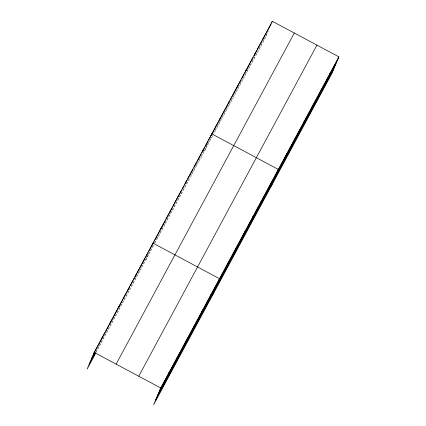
<?xml version="1.0" encoding="UTF-8"?>
<svg xmlns="http://www.w3.org/2000/svg" width="426" height="426" viewBox="0 0 426 426"><rect width="100%" height="100%" fill="white"/><g stroke="black" fill="none" stroke-linecap="round" stroke-linejoin="round"><path stroke-width="0.32" stroke-dasharray="2.13 1.6" d="M145.9 259.876L148.994 252.543M204.698 150.607L207.797 143.28M268.38 30.699L265.281 38.031L213.974 133.375M95.988 351.583L97.229 349.272M97.543 348.692L139.233 271.224M139.542 270.648L153.232 245.206M154.478 242.895L156.342 239.428M156.656 238.848L164.745 223.815M165.054 223.24L189.943 176.987M190.566 175.831L206.434 146.347M206.743 145.772L212.308 135.431M213.543 133.136L241.361 81.441M241.67 80.865L250.014 65.359M250.323 64.784L267.326 33.191M96.122 352.377L154.297 244.263M154.92 243.108L213.351 134.525"/><path stroke-width="0.64" d="M338.899 56.86L160.719 387.969L153.653 404.7L331.833 73.591L338.899 56.86L272.347 21.3L94.167 352.408L87.101 369.14L95.499 353.532M101.692 338.867L102.565 336.801M110.094 323.259L110.968 321.193M118.492 307.652L119.365 305.58M126.895 292.039L127.768 289.973M135.292 276.431L136.166 274.365M143.913 260.307L144.568 258.752M152.093 245.211L152.966 243.145L219.518 278.705L212.452 295.431M160.49 229.603L161.369 227.537M169.111 213.474L169.766 211.924M178.164 196.317L172.935 206.477M186.567 180.704L185.693 182.775L187.248 179.884M194.964 165.096L194.091 167.162L196.583 162.54M202.712 151.038L203.367 149.489M219.768 119.344L220.423 117.794M228.203 103.779L229.076 101.713M237.729 85.631L236.856 87.697L240.876 80.232M245.727 71.099L246.382 69.55M255.041 53.463L254.168 55.534L256.638 50.939M263.694 37.382L262.821 39.453L271.165 23.941M271.692 22.85L272.347 21.3M168.243 374.427L169.117 372.361M176.646 358.82L177.52 356.748M185.044 343.207L185.917 341.141M193.447 327.599L194.32 325.533M201.844 311.992L202.717 309.92M210.247 296.379L211.12 294.313M227.047 265.164L227.921 263.092M235.445 249.551L236.318 247.485M243.848 233.943L244.721 231.872M252.245 218.33L253.119 216.264M260.648 202.723L261.521 200.657M269.046 187.115L269.919 185.044M271.25 186.167L278.322 169.436L211.765 133.876L210.891 135.947L219.55 119.866M286.102 155.421L286.975 153.355M294.755 139.339L295.628 137.273M303.408 123.258L304.281 121.186M312.066 107.176L312.94 105.105M320.719 91.089L321.593 89.023M329.373 75.008L330.246 72.942M93.294 354.48L105.424 331.934M106.047 330.773L108.848 325.57M109.471 324.415L118.183 308.227M118.806 307.071L121.602 301.869M122.225 300.713L126.272 293.195M127.827 290.308L129.69 286.836M130.313 285.681L133.114 280.478M133.737 279.323L143.695 260.824M144.004 260.243L144.627 259.088M145.25 257.932L148.046 252.73M148.669 251.574L153.962 241.744M154.579 240.589L157.38 235.386M158.003 234.225L165.469 220.354M166.092 219.198L168.893 213.996M169.516 212.835L172.317 207.632M177.605 197.808L181.646 190.289M182.269 189.133L183.824 186.242M184.447 185.086L185.379 183.35M187.871 178.728L193.159 168.898M197.206 161.385L201.248 153.866M201.871 152.71L202.494 151.555M202.803 150.98L204.672 147.508M205.295 146.352L208.096 141.15M208.713 139.994L210.582 136.522M219.859 119.291L229.438 101.484M230.056 100.334L236.547 88.273M241.494 79.082L244.274 73.911M244.891 72.766L249.838 63.575M250.456 62.425L253.241 57.254M257.256 49.789L262.203 40.598M91.249 359.315L94.982 352.382M89.141 364.305L95.365 352.739M116.128 364.145L294.313 33.036M138.759 376.233L316.939 45.124M159.846 390.035L338.026 58.926M157.801 394.875L335.986 63.767M155.698 399.86L333.877 68.751M94.167 352.408L160.719 387.969"/></g></svg>
